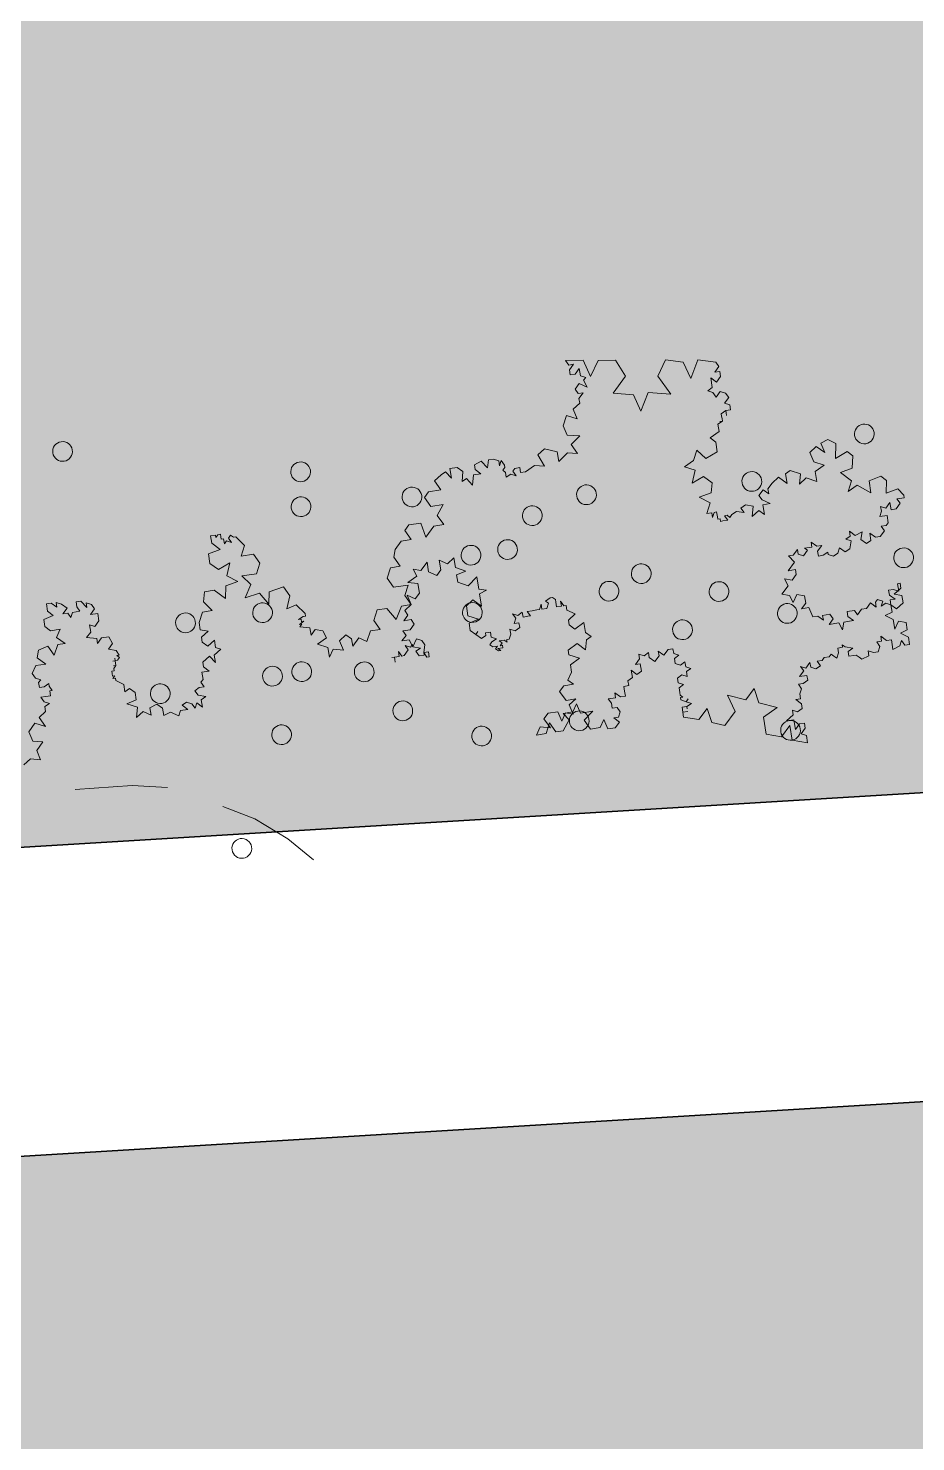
# Model space of a CAD drawing. Header units: metres. Extents: x 0 to 4415, y 1197 to 2590.
# Drawn here: x 1899.538 to 1900.258, y 1308.612 to 1309.758 of the extents above; entities that cross this region are included whole.
import ezdxf

# ---------------------------------------------------------------- set-up
doc = ezdxf.new("R2010")
doc.units = ezdxf.units.M
doc.layers.add('Façade 02', color=41, linetype='Continuous', lineweight=35)
doc.layers.add('gris', color=251, linetype='Continuous', lineweight=9)
doc.layers.add('veg', color=7, linetype='Continuous', lineweight=9, true_color=0x61c200)

# ---------------------------------------------------------------- blocks, each defined once
blk = doc.blocks.new('Plantes')
for p, q in [((0.8982, 0.0001), (0.8715, -0.0222)), ((0.9301, -0.011), (0.8982, 0.0001)), ((1.0073, 0.0233), (0.9888, 0.0002)), ((0.9888, 0.0002), (0.994, -0.0332)), ((0.6554, -0.0441), (0.6302, -0.0501)), ((0.6777, -0.0708), (0.6554, -0.0441)), ((0.6806, -0.0382), (0.6777, -0.0708)), ((0.7066, -0.024), (0.6806, -0.0382)), ((0.7222, -0.0336), (0.7066, -0.024)), ((0.7289, -0.0507), (0.7222, -0.0336)), ((0.7378, -0.0433), (0.7289, -0.0507)), ((0.7542, -0.0447), (0.7378, -0.0433)), ((0.7527, -0.0611), (0.7542, -0.0447)), ((0.8537, -0.0371), (0.8351, -0.0602)), ((0.8849, -0.0564), (0.8537, -0.0371)), ((0.8715, -0.0222), (0.8849, -0.0564)), ((0.9354, -0.0444), (0.9301, -0.011)), ((0.9621, -0.0221), (0.9354, -0.0444)), ((0.994, -0.0332), (0.9621, -0.0221)), ((0.4787, -0.086), (0.4772, -0.1024)), ((0.5032, -0.0882), (0.4787, -0.086)), ((0.5181, -0.106), (0.5032, -0.0882)), ((0.5292, -0.0741), (0.5181, -0.106)), ((0.5537, -0.0762), (0.5292, -0.0741)), ((0.5686, -0.094), (0.5537, -0.0762)), ((0.6302, -0.0501), (0.6191, -0.0821)), ((0.6191, -0.0821), (0.6503, -0.1013)), ((0.7431, -0.0767), (0.7527, -0.0611)), ((0.7513, -0.0774), (0.7431, -0.0767)), ((0.7669, -0.087), (0.7513, -0.0774)), ((0.7676, -0.0789), (0.7669, -0.087)), ((0.7839, -0.0803), (0.7676, -0.0789)), ((0.7854, -0.064), (0.7839, -0.0803)), ((0.7869, -0.0476), (0.7854, -0.064)), ((0.8025, -0.0573), (0.7869, -0.0476)), ((0.8092, -0.0743), (0.8025, -0.0573)), ((0.8188, -0.0587), (0.8092, -0.0743)), ((0.8351, -0.0602), (0.8188, -0.0587)), ((0.4758, -0.1187), (0.4825, -0.1358)), ((0.4921, -0.1202), (0.4758, -0.1187)), ((0.4772, -0.1024), (0.4921, -0.1202)), ((0.4825, -0.1358), (0.4974, -0.1536)), ((0.4974, -0.1536), (0.5152, -0.1387)), ((0.5152, -0.1387), (0.5137, -0.155)), ((0.5657, -0.1267), (0.5686, -0.094)), ((0.5916, -0.1126), (0.5657, -0.1267)), ((0.614, -0.1393), (0.5916, -0.1126)), ((0.6161, -0.1148), (0.614, -0.1393)), ((0.6503, -0.1013), (0.6161, -0.1148)), ((0.4781, -0.1848), (0.4767, -0.2011)), ((0.4945, -0.1863), (0.4781, -0.1848)), ((0.5101, -0.1959), (0.4945, -0.1863)), ((0.5123, -0.1714), (0.5101, -0.1959)), ((0.5293, -0.1647), (0.5123, -0.1714)), ((0.5137, -0.155), (0.5293, -0.1647)), ((0.4767, -0.2011), (0.4997, -0.2197)), ((0.4834, -0.2182), (0.4901, -0.2353)), ((0.4997, -0.2197), (0.4834, -0.2182)), ((0.5057, -0.2449), (0.5235, -0.23)), ((0.5235, -0.23), (0.5213, -0.2545)), ((0.5569, -0.2248), (0.5814, -0.227)), ((0.5636, -0.2418), (0.5569, -0.2248)), ((0.5814, -0.227), (0.5992, -0.2121)), ((0.5992, -0.2121), (0.6045, -0.2455)), ((0.4901, -0.2353), (0.5057, -0.2449)), ((0.5213, -0.2545), (0.5458, -0.2567)), ((0.5458, -0.2567), (0.5636, -0.2418)), ((0.603, -0.2618), (0.6008, -0.2863)), ((0.6208, -0.2469), (0.603, -0.2618)), ((0.6045, -0.2455), (0.6208, -0.2469)), ((0.6008, -0.2863), (0.6246, -0.2967)), ((0.6246, -0.2967), (0.6424, -0.2818)), ((0.6424, -0.2818), (0.6484, -0.3071)), ((0.6484, -0.3071), (0.664, -0.3167)), ((0.664, -0.3167), (0.6647, -0.3085)), ((0.664, -0.3167), (0.664, -0.3167)), ((0.6647, -0.3085), (0.6722, -0.3174)), ((0.6722, -0.3174), (0.6811, -0.31)), ((0.6736, -0.3011), (0.6818, -0.3018)), ((0.6818, -0.3018), (0.6736, -0.3011)), ((0.6811, -0.31), (0.6818, -0.3018)), ((0.6825, -0.2936), (0.6818, -0.3018)), ((0.6818, -0.3018), (0.6825, -0.2936)), ((0.6818, -0.3018), (0.69, -0.3025)), ((0.69, -0.3025), (0.6818, -0.3018)), ((0.6818, -0.3018), (0.69, -0.3025)), ((0.69, -0.3025), (0.6982, -0.3033)), ((0.6989, -0.2951), (0.6982, -0.3033)), ((0.6982, -0.3033), (0.6989, -0.2951)), ((0.6982, -0.3033), (0.7071, -0.2958)), ((0.7071, -0.2958), (0.7152, -0.2965)), ((0.7152, -0.2965), (0.716, -0.2884)), ((0.716, -0.2884), (0.7152, -0.2965)), ((0.7152, -0.2965), (0.716, -0.2884)), ((0.7152, -0.2965), (0.7152, -0.2965)), ((0.716, -0.2884), (0.7241, -0.2891)), ((0.716, -0.2884), (0.716, -0.2884)), ((0.7241, -0.2891), (0.7323, -0.2898)), ((0.7323, -0.2898), (0.7316, -0.298)), ((0.7316, -0.298), (0.7405, -0.2906)), ((0.7316, -0.298), (0.7316, -0.298)), ((0.7323, -0.2898), (0.7323, -0.2898)), ((0.7323, -0.2898), (0.7323, -0.2898)), ((0.7323, -0.2898), (0.7323, -0.2898)), ((0.7405, -0.2906), (0.7397, -0.2987)), ((0.7397, -0.2987), (0.7479, -0.2995)), ((0.7479, -0.2995), (0.7621, -0.3254)), ((0.7621, -0.3254), (0.7866, -0.3276)), ((0.7866, -0.3276), (0.7769, -0.3432)), ((0.7769, -0.3432), (0.7918, -0.361)), ((0.7918, -0.361), (0.8163, -0.3632)), ((0.8163, -0.3632), (0.8274, -0.3313)), ((0.8274, -0.3313), (0.8408, -0.3654)), ((0.8408, -0.3654), (0.8743, -0.3602)), ((0.8743, -0.3602), (0.8557, -0.3832)), ((0.8454, -0.407), (0.835, -0.4308)), ((0.8699, -0.4092), (0.8454, -0.407)), ((0.8557, -0.3832), (0.8699, -0.4092)), ((0.835, -0.4308), (0.8499, -0.4486)), ((0.8499, -0.4486), (0.8744, -0.4508)), ((0.8744, -0.4508), (0.864, -0.4745)), ((0.8441, -0.5139), (0.8344, -0.5296)), ((0.8589, -0.5317), (0.8441, -0.5139)), ((0.8611, -0.5072), (0.8589, -0.5317)), ((0.8782, -0.5005), (0.8611, -0.5072)), ((0.864, -0.4745), (0.8782, -0.5005)), ((0.7988, -0.5593), (0.7892, -0.5749)), ((0.8144, -0.569), (0.7988, -0.5593)), ((0.8344, -0.5296), (0.8411, -0.5466)), ((0.8568, -0.5563), (0.8397, -0.563)), ((0.8397, -0.563), (0.8546, -0.5808)), ((0.8411, -0.5466), (0.8568, -0.5563)), ((0.5063, -0.6073), (0.4729, -0.6126)), ((0.5368, -0.6348), (0.5063, -0.6073)), ((0.5397, -0.6021), (0.5368, -0.6348)), ((0.5738, -0.5887), (0.5397, -0.6021)), ((0.5984, -0.5908), (0.5738, -0.5887)), ((0.6043, -0.6161), (0.5984, -0.5908)), ((0.6229, -0.593), (0.6043, -0.6161)), ((0.6392, -0.5945), (0.6229, -0.593)), ((0.6541, -0.6123), (0.6392, -0.5945)), ((0.7053, -0.5922), (0.6868, -0.6152)), ((0.7216, -0.5936), (0.7053, -0.5922)), ((0.7365, -0.6114), (0.7216, -0.5936)), ((0.7387, -0.5869), (0.7365, -0.6114)), ((0.7632, -0.5891), (0.7387, -0.5869)), ((0.7721, -0.5816), (0.7632, -0.5891)), ((0.7877, -0.5913), (0.7721, -0.5816)), ((0.7892, -0.5749), (0.7877, -0.5913)), ((0.8204, -0.5942), (0.8144, -0.569)), ((0.8301, -0.5786), (0.8204, -0.5942)), ((0.8546, -0.5808), (0.8301, -0.5786)), ((0.2888, -0.6456), (0.2873, -0.6619)), ((0.3133, -0.6478), (0.2888, -0.6456)), ((0.3356, -0.6745), (0.3133, -0.6478)), ((0.3474, -0.6343), (0.3356, -0.6745)), ((0.3801, -0.6372), (0.3474, -0.6343)), ((0.4024, -0.6639), (0.3801, -0.6372)), ((0.4729, -0.6126), (0.47, -0.6453)), ((0.47, -0.6453), (0.4997, -0.6809)), ((0.6356, -0.6353), (0.6541, -0.6123)), ((0.6601, -0.6375), (0.6356, -0.6353)), ((0.6668, -0.6546), (0.6601, -0.6375)), ((0.6853, -0.6315), (0.6668, -0.6546)), ((0.7098, -0.6337), (0.6853, -0.6315)), ((0.6868, -0.6152), (0.7098, -0.6337)), ((0.2866, -0.6701), (0.2858, -0.6782)), ((0.2858, -0.6782), (0.294, -0.679)), ((0.2955, -0.6626), (0.2866, -0.6701)), ((0.2873, -0.6619), (0.2955, -0.6626)), ((0.294, -0.679), (0.3022, -0.6797)), ((0.3022, -0.6797), (0.3014, -0.6879)), ((0.3014, -0.6879), (0.3178, -0.6893)), ((0.3178, -0.6893), (0.3089, -0.6968)), ((0.3089, -0.6968), (0.3156, -0.7138)), ((0.3824, -0.7033), (0.4024, -0.6639)), ((0.4247, -0.6906), (0.3824, -0.7033)), ((0.4463, -0.7255), (0.4247, -0.6906)), ((0.4581, -0.6854), (0.4463, -0.7255)), ((0.4997, -0.6809), (0.4581, -0.6854)), ((0.3, -0.7042), (0.2911, -0.7117)), ((0.2911, -0.7117), (0.2985, -0.7206)), ((0.2911, -0.7117), (0.2911, -0.7117)), ((0.2985, -0.7206), (0.2978, -0.7287)), ((0.2978, -0.7287), (0.3283, -0.7562)), ((0.2978, -0.7287), (0.2978, -0.7287)), ((0.3156, -0.7138), (0.3, -0.7042)), ((0.3283, -0.7562), (0.3624, -0.7427)), ((0.3624, -0.7427), (0.3588, -0.7836)), ((0.4242, -0.7894), (0.4285, -0.7404)), ((0.4285, -0.7404), (0.459, -0.7678)), ((0.459, -0.7678), (0.5021, -0.747)), ((0.5021, -0.747), (0.4895, -0.7953)), ((0.3588, -0.7836), (0.39, -0.8028)), ((0.39, -0.8028), (0.4242, -0.7894)), ((0.4895, -0.7953), (0.5282, -0.8234)), ((0.4866, -0.8279), (0.4741, -0.8762)), ((0.5282, -0.8234), (0.4866, -0.8279)), ((0.4741, -0.8762), (0.5053, -0.8955)), ((0.5053, -0.8955), (0.5476, -0.8828)), ((0.5476, -0.8828), (0.5365, -0.9147)), ((0.5365, -0.9147), (0.567, -0.9422)), ((0.5752, -0.9429), (0.5759, -0.9347)), ((0.5759, -0.9347), (0.5752, -0.9429)), ((0.5752, -0.9429), (0.5759, -0.9347)), ((0.5759, -0.9347), (0.5855, -0.9191)), ((0.5759, -0.9347), (0.5759, -0.9347)), ((0.5759, -0.9347), (0.5759, -0.9347)), ((0.5759, -0.9347), (0.5759, -0.9347)), ((0.5855, -0.9191), (0.5848, -0.9273)), ((0.5848, -0.9273), (0.593, -0.928)), ((0.5922, -0.9362), (0.6019, -0.9206)), ((0.593, -0.928), (0.5922, -0.9362)), ((0.5922, -0.9362), (0.5922, -0.9362)), ((0.5922, -0.9362), (0.5922, -0.9362)), ((0.6019, -0.9206), (0.6011, -0.9288)), ((0.6011, -0.9288), (0.61, -0.9213)), ((0.61, -0.9213), (0.6153, -0.9547)), ((0.567, -0.9422), (0.5752, -0.9429)), ((0.6153, -0.9547), (0.6398, -0.9569)), ((0.6398, -0.9569), (0.622, -0.9718)), ((0.622, -0.9718), (0.628, -0.997)), ((0.6518, -1.0074), (0.671, -0.9762)), ((0.671, -0.9762), (0.6845, -1.0103)), ((0.628, -0.997), (0.6518, -1.0074)), ((0.6845, -1.0103), (0.7171, -1.0132)), ((0.7171, -1.0132), (0.6912, -1.0274)), ((0.6912, -1.0274), (0.6964, -1.0608)), ((0.6645, -1.0497), (0.6459, -1.0728)), ((0.6459, -1.0728), (0.6608, -1.0906)), ((0.6964, -1.0608), (0.6645, -1.0497)), ((0.6853, -1.0927), (0.6586, -1.1151)), ((0.6586, -1.1151), (0.6728, -1.141)), ((0.6608, -1.0906), (0.6853, -1.0927)), ((0.6045, -1.1679), (0.5704, -1.1813)), ((0.6357, -1.1871), (0.6045, -1.1679)), ((0.6386, -1.1545), (0.6357, -1.1871)), ((0.6728, -1.141), (0.6386, -1.1545)), ((0.5704, -1.1813), (0.5674, -1.214)), ((0.5674, -1.214), (0.6061, -1.2422)), ((0.7316, -1.2204), (0.7309, -1.2286)), ((0.7309, -1.2286), (0.7316, -1.2204)), ((0.3744, -1.2544), (0.3477, -1.2767)), ((0.3997, -1.2484), (0.3744, -1.2544)), ((0.4309, -1.2677), (0.3997, -1.2484)), ((0.4338, -1.235), (0.4309, -1.2677)), ((0.4679, -1.2216), (0.4338, -1.235)), ((0.4992, -1.2408), (0.4679, -1.2216)), ((0.4948, -1.2899), (0.4992, -1.2408)), ((0.5631, -1.263), (0.5601, -1.2957)), ((0.6061, -1.2422), (0.5631, -1.263)), ((0.5943, -1.2823), (0.6121, -1.2674)), ((0.6121, -1.2674), (0.6099, -1.2919)), ((0.6433, -1.2867), (0.6455, -1.2621)), ((0.6455, -1.2621), (0.6611, -1.2718)), ((0.6611, -1.2718), (0.6789, -1.2569)), ((0.6789, -1.2569), (0.6767, -1.2814)), ((0.6945, -1.2665), (0.7101, -1.2761)), ((0.7012, -1.2836), (0.6945, -1.2665)), ((0.7101, -1.2761), (0.7279, -1.2613)), ((0.7131, -1.2435), (0.7294, -1.2449)), ((0.7287, -1.2531), (0.7131, -1.2435)), ((0.7279, -1.2613), (0.7287, -1.2531)), ((0.7294, -1.2449), (0.7309, -1.2286)), ((0.7309, -1.2286), (0.7309, -1.2286)), ((0.7309, -1.2286), (0.7309, -1.2286)), ((0.7309, -1.2286), (0.7309, -1.2286)), ((0.7309, -1.2286), (0.7309, -1.2286)), ((0.7309, -1.2286), (0.7309, -1.2286)), ((0.7309, -1.2286), (0.7309, -1.2286)), ((0.7309, -1.2286), (0.7309, -1.2286)), ((0.7309, -1.2286), (0.7309, -1.2286)), ((0.7309, -1.2286), (0.7309, -1.2286)), ((0.739, -1.2293), (0.7309, -1.2286)), ((0.7309, -1.2286), (0.739, -1.2293)), ((0.739, -1.2293), (0.7309, -1.2286)), ((0.7309, -1.2286), (0.739, -1.2293)), ((0.739, -1.2293), (0.7309, -1.2286)), ((0.7309, -1.2286), (0.739, -1.2293)), ((0.7309, -1.2286), (0.7309, -1.2286)), ((0.7309, -1.2286), (0.7309, -1.2286)), ((0.7309, -1.2286), (0.7309, -1.2286)), ((0.7309, -1.2286), (0.7309, -1.2286)), ((0.7309, -1.2286), (0.7309, -1.2286)), ((0.7309, -1.2286), (0.7309, -1.2286)), ((0.7309, -1.2286), (0.7309, -1.2286)), ((0.739, -1.2293), (0.739, -1.2293)), ((0.7472, -1.23), (0.739, -1.2293)), ((0.739, -1.2293), (0.7472, -1.23)), ((0.739, -1.2293), (0.739, -1.2293)), ((0.7472, -1.23), (0.7472, -1.23)), ((0.7472, -1.23), (0.7472, -1.23)), ((0.7472, -1.23), (0.7472, -1.23)), ((0.7472, -1.23), (0.7472, -1.23)), ((0.2958, -1.305), (0.2921, -1.3459)), ((0.3136, -1.2902), (0.2958, -1.305)), ((0.3448, -1.3094), (0.3136, -1.2902)), ((0.3477, -1.2767), (0.3448, -1.3094)), ((0.4436, -1.31), (0.4674, -1.3204)), ((0.4496, -1.3352), (0.4436, -1.31)), ((0.4674, -1.3204), (0.4866, -1.2891)), ((0.4866, -1.2891), (0.4919, -1.3226)), ((0.5289, -1.2764), (0.4948, -1.2899)), ((0.5245, -1.3255), (0.5423, -1.3106)), ((0.5282, -1.2846), (0.5601, -1.2957)), ((0.5423, -1.3106), (0.5282, -1.2846)), ((0.5601, -1.2957), (0.5289, -1.2764)), ((0.5601, -1.2957), (0.5787, -1.2727)), ((0.5787, -1.2727), (0.5943, -1.2823)), ((0.6099, -1.2919), (0.6255, -1.3015)), ((0.6255, -1.3015), (0.6433, -1.2867)), ((0.7005, -1.2918), (0.6745, -1.3059)), ((0.6745, -1.3059), (0.6812, -1.323)), ((0.6767, -1.2814), (0.7005, -1.2918)), ((0.6923, -1.291), (0.7012, -1.2836)), ((0.7005, -1.2918), (0.6923, -1.291)), ((0.7065, -1.317), (0.7005, -1.2918)), ((0.7161, -1.3014), (0.7065, -1.317)), ((0.7317, -1.311), (0.7161, -1.3014)), ((0.7303, -1.3274), (0.7317, -1.311)), ((0.2921, -1.3459), (0.3404, -1.3584)), ((0.3404, -1.3584), (0.3048, -1.3882)), ((0.4229, -1.3576), (0.4496, -1.3352)), ((0.4555, -1.3605), (0.4229, -1.3576)), ((0.4697, -1.3865), (0.4555, -1.3605)), ((0.4919, -1.3226), (0.5245, -1.3255)), ((0.6812, -1.323), (0.6969, -1.3326)), ((0.6969, -1.3326), (0.7221, -1.3266)), ((0.7221, -1.3266), (0.7206, -1.343)), ((0.7206, -1.343), (0.737, -1.3444)), ((0.7221, -1.3266), (0.7303, -1.3274)), ((0.7377, -1.3363), (0.7221, -1.3266)), ((0.737, -1.3444), (0.7377, -1.3363)), ((0.1556, -1.3996), (0.137, -1.4227)), ((0.1868, -1.4189), (0.1556, -1.3996)), ((0.1904, -1.378), (0.1868, -1.4189)), ((0.2082, -1.3631), (0.1904, -1.378)), ((0.2395, -1.3824), (0.2082, -1.3631)), ((0.2358, -1.4232), (0.2395, -1.3824)), ((0.2707, -1.4016), (0.2358, -1.4232)), ((0.3019, -1.4209), (0.2707, -1.4016)), ((0.3048, -1.3882), (0.3019, -1.4209)), ((0.4192, -1.3984), (0.4519, -1.4013)), ((0.4334, -1.4244), (0.4192, -1.3984)), ((0.4519, -1.4013), (0.4697, -1.3865)), ((0.1178, -1.4539), (0.1156, -1.4784)), ((0.1505, -1.4568), (0.1178, -1.4539)), ((0.137, -1.4227), (0.1274, -1.4383)), ((0.1274, -1.4383), (0.1505, -1.4568)), ((0.4148, -1.4474), (0.4334, -1.4244)), ((0.4475, -1.4504), (0.4148, -1.4474)), ((0.4609, -1.4845), (0.4475, -1.4504)), ((0.472, -1.4526), (0.4609, -1.4845)), ((0.4965, -1.4547), (0.472, -1.4526)), ((0.51, -1.4889), (0.4965, -1.4547)), ((0.1156, -1.4784), (0.1305, -1.4962)), ((0.1305, -1.4962), (0.1639, -1.4909)), ((0.1639, -1.4909), (0.1542, -1.5065)), ((0.4825, -1.5194), (0.51, -1.4889)), ((0.5768, -1.4784), (0.5583, -1.5014)), ((0.5583, -1.5014), (0.5806, -1.5281)), ((0.6095, -1.4813), (0.5768, -1.4784)), ((0.6229, -1.5154), (0.6095, -1.4813)), ((0.634, -1.4835), (0.6229, -1.5154)), ((0.6585, -1.4857), (0.634, -1.4835)), ((0.6734, -1.5035), (0.6585, -1.4857)), ((0.1105, -1.5356), (0.1001, -1.5594)), ((0.1268, -1.537), (0.1105, -1.5356)), ((0.1417, -1.5548), (0.1268, -1.537)), ((0.1439, -1.5303), (0.1417, -1.5548)), ((0.1773, -1.5251), (0.1439, -1.5303)), ((0.1542, -1.5065), (0.1773, -1.5251)), ((0.5234, -1.523), (0.4825, -1.5194)), ((0.5294, -1.5483), (0.5234, -1.523)), ((0.5397, -1.5245), (0.5294, -1.5483)), ((0.5806, -1.5281), (0.5397, -1.5245)), ((0.6645, -1.5109), (0.6734, -1.5035)), ((0.6734, -1.5035), (0.6645, -1.5109)), ((0.669, -1.5525), (0.6697, -1.5443)), ((0.6697, -1.5443), (0.6705, -1.5362)), ((0.6705, -1.5362), (0.6786, -1.5369)), ((0.6883, -1.5213), (0.6734, -1.5035)), ((0.6786, -1.5369), (0.6883, -1.5213)), ((0.7106, -1.548), (0.7017, -1.5554)), ((0.718, -1.5569), (0.7106, -1.548)), ((0.0979, -1.5839), (0.0965, -1.6002)), ((0.1232, -1.5779), (0.0979, -1.5839)), ((0.1001, -1.5594), (0.1232, -1.5779)), ((0.6853, -1.554), (0.669, -1.5525)), ((0.6921, -1.571), (0.6853, -1.554)), ((0.7017, -1.5554), (0.6921, -1.571)), ((0.698, -1.5963), (0.6988, -1.5881)), ((0.6988, -1.5881), (0.6995, -1.5799)), ((0.6995, -1.5799), (0.7069, -1.5888)), ((0.7069, -1.5888), (0.7158, -1.5814)), ((0.7158, -1.5814), (0.7151, -1.5896)), ((0.7151, -1.5896), (0.7233, -1.5903)), ((0.7151, -1.5896), (0.7151, -1.5896)), ((0.7166, -1.5732), (0.718, -1.5569)), ((0.7255, -1.5658), (0.7166, -1.5732)), ((0.7233, -1.5903), (0.7247, -1.5739)), ((0.7247, -1.5739), (0.7322, -1.5828)), ((0.7329, -1.5747), (0.7255, -1.5658)), ((0.7322, -1.5828), (0.7329, -1.5747)), ((0.0965, -1.6002), (0.1032, -1.6173)), ((0.1195, -1.6187), (0.1025, -1.6255)), ((0.1025, -1.6255), (0.1181, -1.6351)), ((0.1032, -1.6173), (0.1195, -1.6187)), ((0.1181, -1.6351), (0.1262, -1.6358)), ((0.1262, -1.6358), (0.1351, -1.6284)), ((0.1351, -1.6284), (0.1426, -1.6373)), ((0.1426, -1.6373), (0.1589, -1.6387)), ((0.1589, -1.6387), (0.1493, -1.6543)), ((0.6127, -1.6298), (0.6283, -1.6395)), ((0.6194, -1.6469), (0.6127, -1.6298)), ((0.6283, -1.6395), (0.6454, -1.6327)), ((0.6454, -1.6327), (0.6439, -1.6491)), ((0.6602, -1.6505), (0.6699, -1.6349)), ((0.6632, -1.6179), (0.6795, -1.6193)), ((0.6699, -1.6349), (0.6632, -1.6179)), ((0.6795, -1.6193), (0.6966, -1.6126)), ((0.6966, -1.6126), (0.6973, -1.6044)), ((0.6973, -1.6044), (0.7055, -1.6052)), ((0.6973, -1.6044), (0.6973, -1.6044)), ((0.6973, -1.6044), (0.6973, -1.6044)), ((0.698, -1.5963), (0.698, -1.5963)), ((0.7055, -1.6052), (0.698, -1.5963)), ((0.1315, -1.6692), (0.13, -1.6856)), ((0.13, -1.6856), (0.1464, -1.687)), ((0.1404, -1.6618), (0.1315, -1.6692)), ((0.156, -1.6714), (0.1404, -1.6618)), ((0.1464, -1.687), (0.1449, -1.7034)), ((0.1493, -1.6543), (0.156, -1.6714)), ((0.6068, -1.6952), (0.6083, -1.6788)), ((0.6083, -1.6788), (0.6239, -1.6885)), ((0.6098, -1.6625), (0.6194, -1.6469)), ((0.6261, -1.664), (0.6098, -1.6625)), ((0.6239, -1.6885), (0.6246, -1.6803)), ((0.6246, -1.6803), (0.6261, -1.664)), ((0.6439, -1.6491), (0.6602, -1.6505)), ((1.0198, -1.6826), (0.9938, -1.6968)), ((1.0168, -1.7153), (1.0198, -1.6826)), ((0.1449, -1.7034), (0.1257, -1.7346)), ((0.1257, -1.7346), (0.1309, -1.768)), ((0.1449, -1.7034), (0.1449, -1.7034)), ((0.5876, -1.7264), (0.6047, -1.7197)), ((0.6039, -1.7279), (0.5876, -1.7264)), ((0.6025, -1.7442), (0.6039, -1.7279)), ((0.6047, -1.7197), (0.6054, -1.7115)), ((0.6054, -1.7115), (0.6068, -1.6952)), ((0.95, -1.7258), (0.9471, -1.7585)), ((0.9678, -1.7109), (0.95, -1.7258)), ((0.999, -1.7302), (0.9678, -1.7109)), ((0.9827, -1.7287), (1.0168, -1.7153)), ((1.0139, -1.748), (0.9827, -1.7287)), ((0.9938, -1.6968), (0.999, -1.7302)), ((0.0915, -1.748), (0.073, -1.7711)), ((0.073, -1.7711), (0.0857, -1.8134)), ((0.1309, -1.768), (0.0915, -1.748)), ((0.5676, -1.7658), (0.5683, -1.7576)), ((0.575, -1.7747), (0.5676, -1.7658)), ((0.5683, -1.7576), (0.578, -1.742)), ((0.5683, -1.7576), (0.5683, -1.7576)), ((0.5832, -1.7754), (0.575, -1.7747)), ((0.578, -1.742), (0.5854, -1.7509)), ((0.5996, -1.7769), (0.5832, -1.7754)), ((0.5854, -1.7509), (0.6025, -1.7442)), ((0.5981, -1.7932), (0.5996, -1.7769)), ((0.8625, -1.7839), (0.8596, -1.8166)), ((0.8803, -1.769), (0.8625, -1.7839)), ((0.9115, -1.7883), (0.8803, -1.769)), ((0.9471, -1.7585), (0.9791, -1.7696)), ((0.9509, -1.8083), (0.9538, -1.7756)), ((0.9791, -1.7696), (0.9531, -1.7837)), ((0.9531, -1.7837), (0.9591, -1.809)), ((0.9538, -1.7756), (0.9769, -1.7941)), ((0.9769, -1.7941), (1.0117, -1.7725)), ((1.0117, -1.7725), (1.0139, -1.748)), ((0.0857, -1.8134), (0.1184, -1.8163)), ((0.1184, -1.8163), (0.0909, -1.8468)), ((0.5818, -1.7918), (0.5981, -1.7932)), ((0.5974, -1.8014), (0.5818, -1.7918)), ((0.5966, -1.8096), (0.5974, -1.8014)), ((0.613, -1.811), (0.5966, -1.8096)), ((0.6271, -1.837), (0.613, -1.811)), ((0.6457, -1.814), (0.6271, -1.837)), ((0.662, -1.8154), (0.6457, -1.814)), ((0.6769, -1.8332), (0.662, -1.8154)), ((0.7452, -1.8064), (0.7259, -1.8376)), ((0.7615, -1.8078), (0.7452, -1.8064)), ((0.7749, -1.842), (0.7615, -1.8078)), ((0.7942, -1.8107), (0.7749, -1.842)), ((0.8187, -1.8129), (0.7942, -1.8107)), ((0.8447, -1.7988), (0.8187, -1.8129)), ((0.8596, -1.8166), (0.8447, -1.7988)), ((0.9086, -1.8209), (0.9115, -1.7883)), ((0.9271, -1.7979), (0.9086, -1.8209)), ((0.9249, -1.8224), (0.9509, -1.8083)), ((0.9569, -1.8335), (0.9249, -1.8224)), ((0.9591, -1.809), (0.9271, -1.7979)), ((-0.215, -1.8607), (-0.212, -1.9186)), ((-0.1994, -1.8703), (-0.215, -1.8607)), ((-0.2009, -1.8866), (-0.1994, -1.8703)), ((-0.1831, -1.8718), (-0.2009, -1.8866)), ((-0.1667, -1.8732), (-0.1831, -1.8718)), ((-0.1682, -1.8896), (-0.1667, -1.8732)), ((-0.0516, -1.8752), (-0.0701, -1.8983)), ((-0.0197, -1.8863), (-0.0516, -1.8752)), ((0.0011, -1.8388), (-0.0331, -1.8522)), ((-0.0331, -1.8522), (-0.0197, -1.8863)), ((0.033, -1.8499), (0.0011, -1.8388)), ((0.0375, -1.8914), (0.033, -1.8499)), ((0.065, -1.8609), (0.0375, -1.8914)), ((0.0962, -1.8802), (0.065, -1.8609)), ((0.0909, -1.8468), (0.0962, -1.8802)), ((0.6576, -1.8644), (0.6769, -1.8332)), ((0.6903, -1.8674), (0.6576, -1.8644)), ((0.7052, -1.8852), (0.6903, -1.8674)), ((0.7148, -1.8695), (0.7052, -1.8852)), ((0.7482, -1.8643), (0.7148, -1.8695)), ((0.7259, -1.8376), (0.7482, -1.8643)), ((0.9532, -1.8743), (0.9569, -1.8335)), ((0.9807, -1.8439), (0.9532, -1.8743)), ((1.0119, -1.8631), (0.9807, -1.8439)), ((1.009, -1.8958), (1.0119, -1.8631)), ((-0.212, -1.9186), (-0.1562, -1.94)), ((-0.186, -1.9044), (-0.1682, -1.8896)), ((-0.1615, -1.9066), (-0.186, -1.9044)), ((-0.1548, -1.9237), (-0.1615, -1.9066)), ((-0.1459, -1.9163), (-0.1548, -1.9237)), ((-0.1221, -1.9266), (-0.1459, -1.9163)), ((-0.1184, -1.8858), (-0.1362, -1.9006)), ((-0.1362, -1.9006), (-0.1221, -1.9266)), ((-0.1028, -1.8954), (-0.1184, -1.8858)), ((-0.1043, -1.9117), (-0.1028, -1.8954)), ((-0.0865, -1.8968), (-0.1043, -1.9117)), ((-0.0701, -1.8983), (-0.0865, -1.8968)), ((0.983, -1.9099), (1.009, -1.8958)), ((1.0149, -1.921), (0.983, -1.9099)), ((1.0128, -1.9455), (1.0149, -1.921)), ((-0.1562, -1.94), (-0.2082, -1.9683)), ((-0.2082, -1.9683), (-0.2051, -2.0263)), ((0.8969, -1.9517), (0.9133, -1.9531)), ((0.9118, -1.9695), (0.8969, -1.9517)), ((0.9103, -1.9858), (0.9118, -1.9695)), ((0.9133, -1.9531), (0.9154, -1.9286)), ((0.9154, -1.9286), (0.9311, -1.9383)), ((0.9311, -1.9383), (0.9474, -1.9397)), ((0.9474, -1.9397), (0.9459, -1.9561)), ((0.9459, -1.9561), (0.9615, -1.9657)), ((0.9615, -1.9657), (0.9786, -1.959)), ((0.9786, -1.959), (0.9801, -1.9426)), ((0.9801, -1.9426), (0.995, -1.9604)), ((0.995, -1.9604), (1.0128, -1.9455)), ((-0.1501, -2.0559), (-0.0967, -2.0112)), ((-0.0967, -2.0112), (-0.0862, -2.0781)), ((0.8257, -2.0112), (0.8502, -2.0134)), ((0.8406, -2.029), (0.8257, -2.0112)), ((0.8502, -2.0134), (0.8599, -1.9978)), ((0.8599, -1.9978), (0.8762, -1.9992)), ((0.8762, -1.9992), (0.8777, -1.9829)), ((0.8777, -1.9829), (0.894, -1.9844)), ((0.894, -1.9844), (0.9103, -1.9858)), ((-0.2051, -2.0263), (-0.1501, -2.0559)), ((0.7709, -2.0722), (0.7805, -2.0566)), ((0.7738, -2.0395), (0.7901, -2.041)), ((0.7805, -2.0566), (0.7738, -2.0395)), ((0.7901, -2.041), (0.8079, -2.0261)), ((0.8079, -2.0261), (0.8065, -2.0424)), ((0.8065, -2.0424), (0.831, -2.0446)), ((0.831, -2.0446), (0.8406, -2.029)), ((-0.0305, -2.0995), (-0.0906, -2.1271)), ((-0.0862, -2.0781), (-0.0305, -2.0995)), ((0.7679, -2.1049), (0.7843, -2.1063)), ((0.7828, -2.1227), (0.7679, -2.1049)), ((0.7872, -2.0737), (0.7709, -2.0722)), ((0.7843, -2.1063), (0.8021, -2.0915)), ((0.8021, -2.0915), (0.7872, -2.0737)), ((-0.0906, -2.1271), (-0.0808, -2.2021)), ((0.7636, -2.1539), (0.7643, -2.1457)), ((0.7636, -2.1539), (0.7636, -2.1539)), ((0.7636, -2.1539), (0.7636, -2.1539)), ((0.7636, -2.1539), (0.7636, -2.1539)), ((0.7636, -2.1539), (0.7636, -2.1539)), ((0.7636, -2.1539), (0.7636, -2.1539)), ((0.7636, -2.1539), (0.7636, -2.1539)), ((0.7636, -2.1539), (0.7636, -2.1539)), ((0.7799, -2.1554), (0.7636, -2.1539)), ((0.7643, -2.1457), (0.765, -2.1376)), ((0.7643, -2.1457), (0.7643, -2.1457)), ((0.7643, -2.1457), (0.7643, -2.1457)), ((0.7643, -2.1457), (0.7643, -2.1457)), ((0.765, -2.1376), (0.7828, -2.1227)), ((0.765, -2.1376), (0.765, -2.1376)), ((0.765, -2.1376), (0.765, -2.1376)), ((0.765, -2.1376), (0.765, -2.1376)), ((0.765, -2.1376), (0.765, -2.1376)), ((0.7866, -2.1724), (0.7799, -2.1554)), ((0.7962, -2.1568), (0.7866, -2.1724)), ((0.8126, -2.1583), (0.7962, -2.1568)), ((0.8193, -2.1754), (0.8126, -2.1583)), ((-0.1432, -2.1636), (-0.1952, -2.1919)), ((-0.1952, -2.1919), (-0.1839, -2.2505)), ((-0.0808, -2.2021), (-0.1432, -2.1636)), ((0.8097, -2.191), (0.8193, -2.1754)), ((0.826, -2.1924), (0.8097, -2.191)), ((0.8327, -2.2095), (0.826, -2.1924)), ((0.8423, -2.1939), (0.8327, -2.2095)), ((0.8587, -2.1953), (0.8423, -2.1939)), ((0.8616, -2.1627), (0.852, -2.1783)), ((0.852, -2.1783), (0.8587, -2.1953)), ((0.8779, -2.1641), (0.8616, -2.1627)), ((0.8847, -2.1812), (0.8779, -2.1641)), ((0.8943, -2.1656), (0.8847, -2.1812)), ((0.9106, -2.167), (0.8943, -2.1656)), ((0.9188, -2.1678), (0.9106, -2.167)), ((0.9262, -2.1767), (0.9188, -2.1678)), ((0.927, -2.1685), (0.9262, -2.1767)), ((0.9351, -2.1692), (0.927, -2.1685)), ((0.933, -2.1937), (0.9419, -2.1863)), ((0.9419, -2.1863), (0.933, -2.1937)), ((0.9419, -2.1863), (0.9351, -2.1692)), ((0.9486, -2.2034), (0.9419, -2.1863)), ((0.9582, -2.1878), (0.9486, -2.2034)), ((0.9597, -2.1714), (0.9582, -2.1878)), ((0.9664, -2.1885), (0.9582, -2.1878)), ((0.9582, -2.1878), (0.9664, -2.1885)), ((0.976, -2.1729), (0.9597, -2.1714)), ((0.9745, -2.1892), (0.976, -2.1729)), ((0.976, -2.1729), (0.9745, -2.1892)), ((0.9923, -2.1743), (0.976, -2.1729)), ((1.0043, -2.2248), (0.9923, -2.1743)), ((-0.1839, -2.2505), (-0.1282, -2.272)), ((0.1443, -2.2633), (0.1636, -2.2321)), ((0.1636, -2.2321), (0.177, -2.2663)), ((0.9687, -2.2546), (1.0043, -2.2248)), ((-0.1282, -2.272), (-0.1883, -2.2995)), ((-0.1883, -2.2995), (-0.1771, -2.3582)), ((0.1102, -2.2768), (0.1443, -2.2633)), ((0.1407, -2.3042), (0.1102, -2.2768)), ((0.177, -2.2663), (0.2193, -2.2536)), ((0.2193, -2.2536), (0.1994, -2.293)), ((0.1994, -2.293), (0.2217, -2.3197)), ((0.2551, -2.3144), (0.2669, -2.2743)), ((0.2669, -2.2743), (0.2885, -2.3092)), ((0.2885, -2.3092), (0.3226, -2.2957)), ((0.3226, -2.2957), (0.3212, -2.3121)), ((1.017, -2.2671), (0.9687, -2.2546)), ((1.0297, -2.3094), (1.017, -2.2671)), ((-0.1259, -2.3381), (-0.0932, -2.341)), ((-0.111, -2.3559), (-0.1259, -2.3381)), ((-0.0932, -2.341), (-0.0836, -2.3254)), ((-0.0836, -2.3254), (-0.0768, -2.3424)), ((-0.0768, -2.3424), (-0.0612, -2.3521)), ((0.0539, -2.3541), (0.0731, -2.3229)), ((0.0731, -2.3229), (0.088, -2.3407)), ((0.088, -2.3407), (0.1207, -2.3436)), ((0.1207, -2.3436), (0.1407, -2.3042)), ((0.2217, -2.3197), (0.2551, -2.3144)), ((0.3205, -2.3202), (0.3197, -2.3284)), ((0.3197, -2.3284), (0.3361, -2.3299)), ((0.3375, -2.3135), (0.3205, -2.3202)), ((0.3212, -2.3121), (0.3375, -2.3135)), ((0.3361, -2.3299), (0.3442, -2.3306)), ((0.3442, -2.3306), (0.3435, -2.3388)), ((0.3435, -2.3388), (0.3517, -2.3395)), ((0.3517, -2.3395), (0.3509, -2.3477)), ((0.9295, -2.3252), (0.9852, -2.3466)), ((0.9489, -2.3846), (0.9295, -2.3252)), ((0.9852, -2.3466), (1.0297, -2.3094)), ((-0.1771, -2.3582), (-0.1615, -2.3678)), ((-0.1615, -2.3678), (-0.1437, -2.3529)), ((-0.1437, -2.3529), (-0.1451, -2.3693)), ((-0.1451, -2.3693), (-0.1288, -2.3707)), ((-0.1288, -2.3707), (-0.111, -2.3559)), ((-0.0612, -2.3521), (-0.079, -2.3669)), ((-0.079, -2.3669), (-0.0723, -2.384)), ((-0.0723, -2.384), (-0.0567, -2.3936)), ((-0.0567, -2.3936), (-0.0389, -2.3788)), ((-0.0389, -2.3788), (-0.0322, -2.3958)), ((-0.0159, -2.3973), (-0.0151, -2.3891)), ((-0.0151, -2.3891), (-0.0144, -2.381)), ((-0.0144, -2.381), (-0.0048, -2.3653)), ((-0.0062, -2.3817), (-0.0144, -2.381)), ((-0.0144, -2.381), (-0.0062, -2.3817)), ((0.0019, -2.3824), (-0.0062, -2.3817)), ((-0.0062, -2.3817), (0.0019, -2.3824)), ((-0.0048, -2.3653), (0.0034, -2.3661)), ((-0.0048, -2.3653), (-0.0048, -2.3653)), ((0.0034, -2.3661), (0.0116, -2.3668)), ((0.0034, -2.3661), (0.0034, -2.3661)), ((0.0034, -2.3661), (0.0034, -2.3661)), ((0.0116, -2.3668), (0.0197, -2.3675)), ((0.0197, -2.3675), (0.0294, -2.3519)), ((0.0205, -2.3594), (0.0197, -2.3675)), ((0.0197, -2.3675), (0.0205, -2.3594)), ((0.0294, -2.3519), (0.0539, -2.3541)), ((0.3317, -2.3789), (0.3221, -2.3945)), ((0.3406, -2.3715), (0.3317, -2.3789)), ((0.3317, -2.3789), (0.3317, -2.3789)), ((0.3339, -2.3544), (0.3331, -2.3626)), ((0.3331, -2.3626), (0.3406, -2.3715)), ((0.3331, -2.3626), (0.3331, -2.3626)), ((0.3495, -2.364), (0.3339, -2.3544)), ((0.3509, -2.3477), (0.3495, -2.364)), ((0.9133, -2.4143), (0.9489, -2.3846)), ((-0.0322, -2.3958), (-0.0159, -2.3973)), ((0.3124, -2.4101), (0.3028, -2.4257)), ((0.3028, -2.4257), (0.3088, -2.451)), ((0.328, -2.4198), (0.3124, -2.4101)), ((0.3221, -2.3945), (0.328, -2.4198)), ((0.9616, -2.4269), (0.9133, -2.4143)), ((0.981, -2.4863), (0.9616, -2.4269)), ((1.0099, -2.4394), (0.981, -2.4863)), ((1.067, -2.4445), (1.0099, -2.4394)), ((0.2739, -2.4726), (0.2561, -2.4875)), ((0.2561, -2.4875), (0.271, -2.5053)), ((0.2895, -2.4822), (0.2739, -2.4726)), ((0.3037, -2.5082), (0.2895, -2.4822)), ((0.3059, -2.4837), (0.3037, -2.5082)), ((0.3385, -2.4866), (0.3059, -2.4837)), ((0.3088, -2.451), (0.3422, -2.4457)), ((0.3422, -2.4457), (0.3237, -2.4688)), ((0.3237, -2.4688), (0.3385, -2.4866)), ((1.079, -2.495), (1.067, -2.4445)), ((0.2369, -2.5187), (0.2183, -2.5417)), ((0.2547, -2.5038), (0.2369, -2.5187)), ((0.271, -2.5053), (0.2547, -2.5038)), ((0.58, -2.5493), (0.6067, -2.527)), ((0.6067, -2.527), (0.6127, -2.5522)), ((1.0093, -2.5382), (1.0278, -2.5152)), ((1.0278, -2.5152), (1.0256, -2.5397)), ((1.0434, -2.5248), (1.079, -2.495)), ((1.0924, -2.5292), (1.0434, -2.5248)), ((1.1044, -2.5796), (1.0924, -2.5292)), ((0.208, -2.5655), (0.1983, -2.5811)), ((0.1983, -2.5811), (0.2118, -2.6153)), ((0.2406, -2.5684), (0.208, -2.5655)), ((0.2183, -2.5417), (0.2406, -2.5684)), ((0.4613, -2.5881), (0.4791, -2.5732)), ((0.4791, -2.5732), (0.4805, -2.5569)), ((0.4805, -2.5569), (0.5036, -2.5754)), ((0.5036, -2.5754), (0.5303, -2.5531)), ((0.5303, -2.5531), (0.5281, -2.5776)), ((0.5281, -2.5776), (0.5444, -2.5791)), ((0.5444, -2.5791), (0.5622, -2.5642)), ((0.5562, -2.539), (0.58, -2.5493)), ((0.5622, -2.5642), (0.5562, -2.539)), ((0.6365, -2.5626), (0.6105, -2.5767)), ((0.6105, -2.5767), (0.6165, -2.602)), ((0.6127, -2.5522), (0.6365, -2.5626)), ((0.8497, -2.5734), (0.8653, -2.583)), ((0.8564, -2.5904), (0.8497, -2.5734)), ((0.8653, -2.583), (0.8831, -2.5681)), ((0.8831, -2.5681), (0.8809, -2.5926)), ((0.8972, -2.5941), (0.9068, -2.5785)), ((0.9068, -2.5785), (0.9083, -2.5621)), ((0.9083, -2.5621), (0.9239, -2.5718)), ((0.9239, -2.5718), (0.941, -2.5651)), ((0.941, -2.5651), (0.9573, -2.5665)), ((0.9573, -2.5665), (0.9588, -2.5502)), ((0.9588, -2.5502), (0.9737, -2.568)), ((0.9737, -2.568), (0.99, -2.5694)), ((0.99, -2.5694), (0.9996, -2.5538)), ((0.9929, -2.5368), (1.0093, -2.5382)), ((0.9996, -2.5538), (0.9929, -2.5368)), ((1.0256, -2.5397), (1.0583, -2.5426)), ((1.0405, -2.5575), (1.039, -2.5738)), ((1.039, -2.5738), (1.0554, -2.5753)), ((1.0583, -2.5426), (1.0405, -2.5575)), ((1.0554, -2.5753), (1.0732, -2.5604)), ((1.0732, -2.5604), (1.0799, -2.5775)), ((1.0799, -2.5775), (1.1044, -2.5796)), ((0.2118, -2.6153), (0.2452, -2.61)), ((0.2452, -2.61), (0.2266, -2.6331)), ((0.4569, -2.6371), (0.4591, -2.6126)), ((0.4591, -2.6126), (0.4665, -2.6215)), ((0.4776, -2.5896), (0.4613, -2.5881)), ((0.4665, -2.6215), (0.4843, -2.6067)), ((0.4843, -2.6067), (0.4776, -2.5896)), ((0.6165, -2.602), (0.641, -2.6042)), ((0.641, -2.6042), (0.6588, -2.5893)), ((0.6588, -2.5893), (0.6566, -2.6138)), ((0.6566, -2.6138), (0.6886, -2.6249)), ((0.6886, -2.6249), (0.6871, -2.6412)), ((0.8386, -2.6053), (0.8564, -2.5904)), ((0.8549, -2.6068), (0.8386, -2.6053)), ((0.852, -2.6395), (0.8616, -2.6239)), ((0.8616, -2.6239), (0.8549, -2.6068)), ((0.8809, -2.5926), (0.8972, -2.5941)), ((0.1427, -2.6503), (0.1242, -2.6733)), ((0.1242, -2.6733), (0.1465, -2.7)), ((0.1747, -2.6614), (0.1427, -2.6503)), ((0.1881, -2.6955), (0.1747, -2.6614)), ((0.2074, -2.6643), (0.1881, -2.6955)), ((0.2401, -2.6672), (0.2074, -2.6643)), ((0.2266, -2.6331), (0.2401, -2.6672)), ((0.4405, -2.6357), (0.4569, -2.6371)), ((0.4554, -2.6535), (0.4405, -2.6357)), ((0.454, -2.6698), (0.4554, -2.6535)), ((0.4718, -2.6549), (0.454, -2.6698)), ((0.4881, -2.6564), (0.4718, -2.6549)), ((0.477, -2.6884), (0.4866, -2.6727)), ((0.4866, -2.6727), (0.4881, -2.6564)), ((0.6857, -2.6576), (0.6835, -2.6821)), ((0.702, -2.659), (0.6857, -2.6576)), ((0.6871, -2.6412), (0.702, -2.659)), ((0.8157, -2.6774), (0.8246, -2.67)), ((0.8246, -2.67), (0.826, -2.6536)), ((0.826, -2.6536), (0.8349, -2.6462)), ((0.8349, -2.6462), (0.8364, -2.6298)), ((0.8364, -2.6298), (0.852, -2.6395)), ((0.1146, -2.689), (0.1042, -2.7127)), ((0.1042, -2.7127), (0.1184, -2.7387)), ((0.1465, -2.7), (0.1146, -2.689)), ((0.4652, -2.7285), (0.4823, -2.7218)), ((0.4852, -2.6891), (0.477, -2.6884)), ((0.4823, -2.7218), (0.4919, -2.7062)), ((0.4919, -2.7062), (0.4852, -2.6891)), ((0.6835, -2.6821), (0.6991, -2.6917)), ((0.6991, -2.6917), (0.7169, -2.6768)), ((0.7377, -2.7199), (0.7125, -2.7259)), ((0.7169, -2.6768), (0.714, -2.7095)), ((0.714, -2.7095), (0.7377, -2.7199)), ((0.7875, -2.7161), (0.7957, -2.7168)), ((0.7949, -2.725), (0.7875, -2.7161)), ((0.7957, -2.7168), (0.7971, -2.7005)), ((0.7971, -2.7005), (0.8135, -2.7019)), ((0.8135, -2.7019), (0.8305, -2.6952)), ((0.8231, -2.6863), (0.8157, -2.6774)), ((0.8305, -2.6952), (0.8231, -2.6863)), ((0.1184, -2.7387), (0.1681, -2.7349)), ((0.1681, -2.7349), (0.1482, -2.7743)), ((0.2046, -2.7876), (0.2164, -2.7475)), ((0.2164, -2.7475), (0.2462, -2.7831)), ((0.2462, -2.7831), (0.2803, -2.7696)), ((0.2803, -2.7696), (0.2611, -2.8009)), ((0.4125, -2.765), (0.4289, -2.7664)), ((0.4274, -2.7828), (0.4125, -2.765)), ((0.4289, -2.7664), (0.4385, -2.7508)), ((0.4385, -2.7508), (0.4452, -2.7679)), ((0.4452, -2.7679), (0.4705, -2.7619)), ((0.4801, -2.7463), (0.4652, -2.7285)), ((0.4705, -2.7619), (0.4801, -2.7463)), ((0.6784, -2.7393), (0.6762, -2.7638)), ((0.6762, -2.7638), (0.6918, -2.7734)), ((0.6947, -2.7407), (0.6784, -2.7393)), ((0.7096, -2.7585), (0.6947, -2.7407)), ((0.7125, -2.7259), (0.7096, -2.7585)), ((0.8009, -2.7502), (0.7949, -2.725)), ((0.8106, -2.7346), (0.8009, -2.7502)), ((0.8269, -2.7361), (0.8106, -2.7346)), ((0.8247, -2.7606), (0.8254, -2.7524)), ((0.8321, -2.7695), (0.8247, -2.7606)), ((0.8254, -2.7524), (0.8269, -2.7361)), ((0.8396, -2.7784), (0.8321, -2.7695)), ((0.1482, -2.7743), (0.163, -2.7921)), ((0.163, -2.7921), (0.2046, -2.7876)), ((0.2611, -2.8009), (0.2901, -2.8446)), ((0.4171, -2.8065), (0.4274, -2.7828)), ((0.4423, -2.8006), (0.4171, -2.8065)), ((0.4572, -2.8184), (0.4423, -2.8006)), ((0.6725, -2.8046), (0.6547, -2.8195)), ((0.674, -2.7883), (0.6725, -2.8046)), ((0.6918, -2.7734), (0.674, -2.7883)), ((0.8129, -2.8007), (0.8292, -2.8022)), ((0.8196, -2.8178), (0.8129, -2.8007)), ((0.8292, -2.8022), (0.8396, -2.7784)), ((0.2493, -2.841), (0.2374, -2.8811)), ((0.2901, -2.8446), (0.2493, -2.841)), ((0.423, -2.8318), (0.4475, -2.834)), ((0.4379, -2.8496), (0.423, -2.8318)), ((0.4365, -2.8659), (0.4379, -2.8496)), ((0.4475, -2.834), (0.4572, -2.8184)), ((0.6533, -2.8359), (0.6444, -2.8433)), ((0.6444, -2.8433), (0.6511, -2.8604)), ((0.6511, -2.8604), (0.6682, -2.8537)), ((0.6696, -2.8373), (0.6533, -2.8359)), ((0.6547, -2.8195), (0.6696, -2.8373)), ((0.6682, -2.8537), (0.6585, -2.8693)), ((0.7677, -2.8461), (0.784, -2.8475)), ((0.7825, -2.8639), (0.7677, -2.8461)), ((0.784, -2.8475), (0.7855, -2.8312)), ((0.7855, -2.8312), (0.8011, -2.8408)), ((0.8011, -2.8408), (0.8181, -2.8341)), ((0.8181, -2.8341), (0.8196, -2.8178)), ((0.2374, -2.8811), (0.2523, -2.8989)), ((0.2523, -2.8989), (0.2939, -2.8944)), ((0.2939, -2.8944), (0.2821, -2.9345)), ((0.3259, -2.9055), (0.3437, -2.8906)), ((0.3504, -2.9077), (0.3259, -2.9055)), ((0.337, -2.8735), (0.3533, -2.875)), ((0.3437, -2.8906), (0.337, -2.8735)), ((0.3489, -2.924), (0.3504, -2.9077)), ((0.3533, -2.875), (0.3704, -2.8683)), ((0.3704, -2.8683), (0.3682, -2.8928)), ((0.3682, -2.8928), (0.3927, -2.895)), ((0.3927, -2.895), (0.4016, -2.8875)), ((0.4016, -2.8875), (0.403, -2.8712)), ((0.403, -2.8712), (0.4187, -2.8808)), ((0.4187, -2.8808), (0.4365, -2.8659)), ((0.6126, -2.9228), (0.6311, -2.8998)), ((0.6162, -2.882), (0.6148, -2.8983)), ((0.6148, -2.8983), (0.6215, -2.9154)), ((0.6326, -2.8834), (0.6162, -2.882)), ((0.6311, -2.8998), (0.6371, -2.925)), ((0.6474, -2.9012), (0.6326, -2.8834)), ((0.6489, -2.8849), (0.6474, -2.9012)), ((0.6652, -2.8863), (0.6489, -2.8849)), ((0.6585, -2.8693), (0.6652, -2.8863)), ((0.6616, -2.9272), (0.6801, -2.9041)), ((0.6652, -2.8863), (0.6897, -2.8885)), ((0.6801, -2.9041), (0.6652, -2.8863)), ((0.6897, -2.8885), (0.7001, -2.8648)), ((0.7001, -2.8648), (0.7143, -2.8907)), ((0.7143, -2.8907), (0.7469, -2.8936)), ((0.7469, -2.8936), (0.721, -2.9078)), ((0.721, -2.9078), (0.727, -2.933)), ((0.7811, -2.8802), (0.7825, -2.8639)), ((0.7974, -2.8817), (0.7811, -2.8802)), ((0.7863, -2.9136), (0.8034, -2.9069)), ((0.8138, -2.8831), (0.7974, -2.8817)), ((0.8034, -2.9069), (0.8138, -2.8831)), ((0.2821, -2.9345), (0.3051, -2.953)), ((0.3051, -2.953), (0.3133, -2.9538)), ((0.3133, -2.9538), (0.3155, -2.9293)), ((0.3155, -2.9293), (0.3311, -2.9389)), ((0.3311, -2.9389), (0.3489, -2.924)), ((0.597, -2.9132), (0.5962, -2.9214)), ((0.5962, -2.9214), (0.6126, -2.9228)), ((0.6215, -2.9154), (0.597, -2.9132)), ((0.6371, -2.925), (0.6616, -2.9272)), ((0.727, -2.933), (0.7515, -2.9352)), ((0.7515, -2.9352), (0.7618, -2.9114)), ((0.7618, -2.9114), (0.776, -2.9374)), ((0.776, -2.9374), (0.8005, -2.9396)), ((0.8019, -2.9233), (0.7863, -2.9136)), ((0.8005, -2.9396), (0.8019, -2.9233))]:
    blk.add_line(p, q)
at = {"color": 72}
for p, q in [((1.0997, -0.1414), (1.0992, -0.3308)), ((1.0992, -0.3308), (1.1135, -0.4474)), ((1.1881, -0.627), (1.2365, -0.7302)), ((1.2365, -0.7302), (1.3095, -0.8355)), ((1.3095, -0.8355), (1.3846, -0.9163))]:
    blk.add_line(p, q, dxfattribs=at)
at = {"color": 50}
for centre in [(-0.0232, -0.173), (0.8009, -0.4442), (1.3315, -0.681), (0.7673, -0.8201), (0.9634, -0.8376), (0.7586, -0.9181), (0.0962, -0.9578), (0.212, -0.9517), (0.9106, -1.2446), (0.2037, -1.3215), (1.0113, -1.5007), (0.3988, -1.6272), (0.9821, -1.8275), (0.2344, -1.9008), (0.7027, -2.1897), (0.5841, -2.3191), (0.2263, -2.4519), (0.6714, -2.541), (1.0598, -2.5262), (0.0933, -2.8353), (0.5123, -2.9386)]:
    blk.add_ellipse(centre, major_axis=(0.0232, 0.0232), ratio=1, start_param=2.267169, end_param=8.550354, dxfattribs=at)
at = {"color": 10}
for centre in [(0.5717, -0.5433), (0.5549, -0.8011), (0.773, -1.1253), (0.4097, -1.5046), (0.5998, -1.4969), (0.292, -1.7165), (0.559, -1.9545), (0.5079, -2.0652)]:
    blk.add_ellipse(centre, major_axis=(0.0232, 0.0232), ratio=1, start_param=2.267169, end_param=8.550354, dxfattribs=at)

msp = doc.modelspace()

# ---------------------------------------------------------------- hatches: boundary and pattern name
at = {"layer": 'gris'}
h = msp.add_hatch(dxfattribs=at)
h.set_pattern_fill('AR-HBONE', color=256, scale=0.001)
h.set_pattern_definition([(45, (831.64723, 18.24039), (5e-17, 0.143684098), [0.3048, -0.1016]), (135, (831.71908, 18.31224), (5e-17, 0.143684098), [0.3048, -0.1016])])
h.paths.add_polyline_path([(1914.0623, 1308.7223), (1914.0623, 1309.7242), (1895.8166, 1308.6179), (1892.9056, 1311.4342), (1893.422, 1330.0072), (1892.4216, 1330.0072), (1891.8937, 1311.0217), (1895.4377, 1307.5931)])
at = {"layer": 'veg'}
h = msp.add_hatch(dxfattribs=at)
h.set_pattern_fill('AR-CONC', color=256, scale=0.003, style=0)
h.set_pattern_definition([(50, (1092.37423, 112.65667), (0.54655401, -0.04781726), [0.05715, -0.62865]), (355, (1092.37423, 112.65667), (-0.10573026, 0.57317054), [0.04572, -0.50292175]), (100.451445, (1092.4198, 112.6527), (0.44082374, 0.52535326), [0.04857003, -0.53427073]), (46.1842, (1092.3742, 112.8091), (0.81323712, -0.12612698), [0.085725, -0.942975]), (96.63556, (1092.442, 112.79856), (0.7122124, 0.74227837), [0.07285507, -0.80140682]), (351.18415, (1092.3742, 112.8091), (0.7122124, 0.74227837), [0.0685799, -0.7543792]), (21, (1092.45043, 112.77097), (0.45484317, -0.3067956), [0.05715, -0.62865]), (326, (1092.45043, 112.77097), (0.18540609, 0.5525639), [0.04572, -0.50292]), (71.451445, (1092.48833, 112.7454), (0.64024926, 0.2457683), [0.04857003, -0.53426981]), (37.5, (1092.37423, 112.65667), (0.00926581, 0.253665117), [0, -0.496824, 0, -0.51054, 0, -0.504825]), (7.5, (1092.37423, 112.65667), (0.20045899, 0.300541724), [0, -0.291084, 0, -0.485394, 0, -0.192405]), (327.5, (1092.2043, 112.65667), (0.406771786, -0.017186232), [0, -0.1905, 0, -0.59436, 0, -0.78867]), (317.5, (1092.1281, 112.65667), (0.44438754, 0.07627947), [0, -0.24765, 0, -0.394716, 0, -0.56007])])
h.paths.add_polyline_path([(1893.1585, 1311.5373), (1895.9119, 1308.8736), (1903.9328, 1309.3605), (1903.9312, 1312.1054), (1896.3123, 1312.1054), (1896.3123, 1329.2572), (1910.4123, 1329.2572), (1910.4123, 1329.7572), (1893.6652, 1329.7572)])

# ---------------------------------------------------------------- linework, layer by layer
at = {"layer": 'Façade 02'}
for p, q in [((1913.8623, 1309.9624), (1895.9113, 1308.8742)), ((1914.0623, 1309.7242), (1895.8166, 1308.6179))]:
    msp.add_line(p, q, dxfattribs=at)

# ---------------------------------------------------------------- block references
at = {"layer": 'veg', "ltscale": 0.1, "yscale": 0.2441011966847084, "zscale": 0.2441011966847084, "rotation": 93.75585335120175}
for xscale in [-0.2441011966847085, -0.2441011966847086]:
    msp.add_blockref('Plantes', (1899.5245, 1309.4062), dxfattribs=dict(at, xscale=xscale))

doc.saveas('drawing.dxf')
